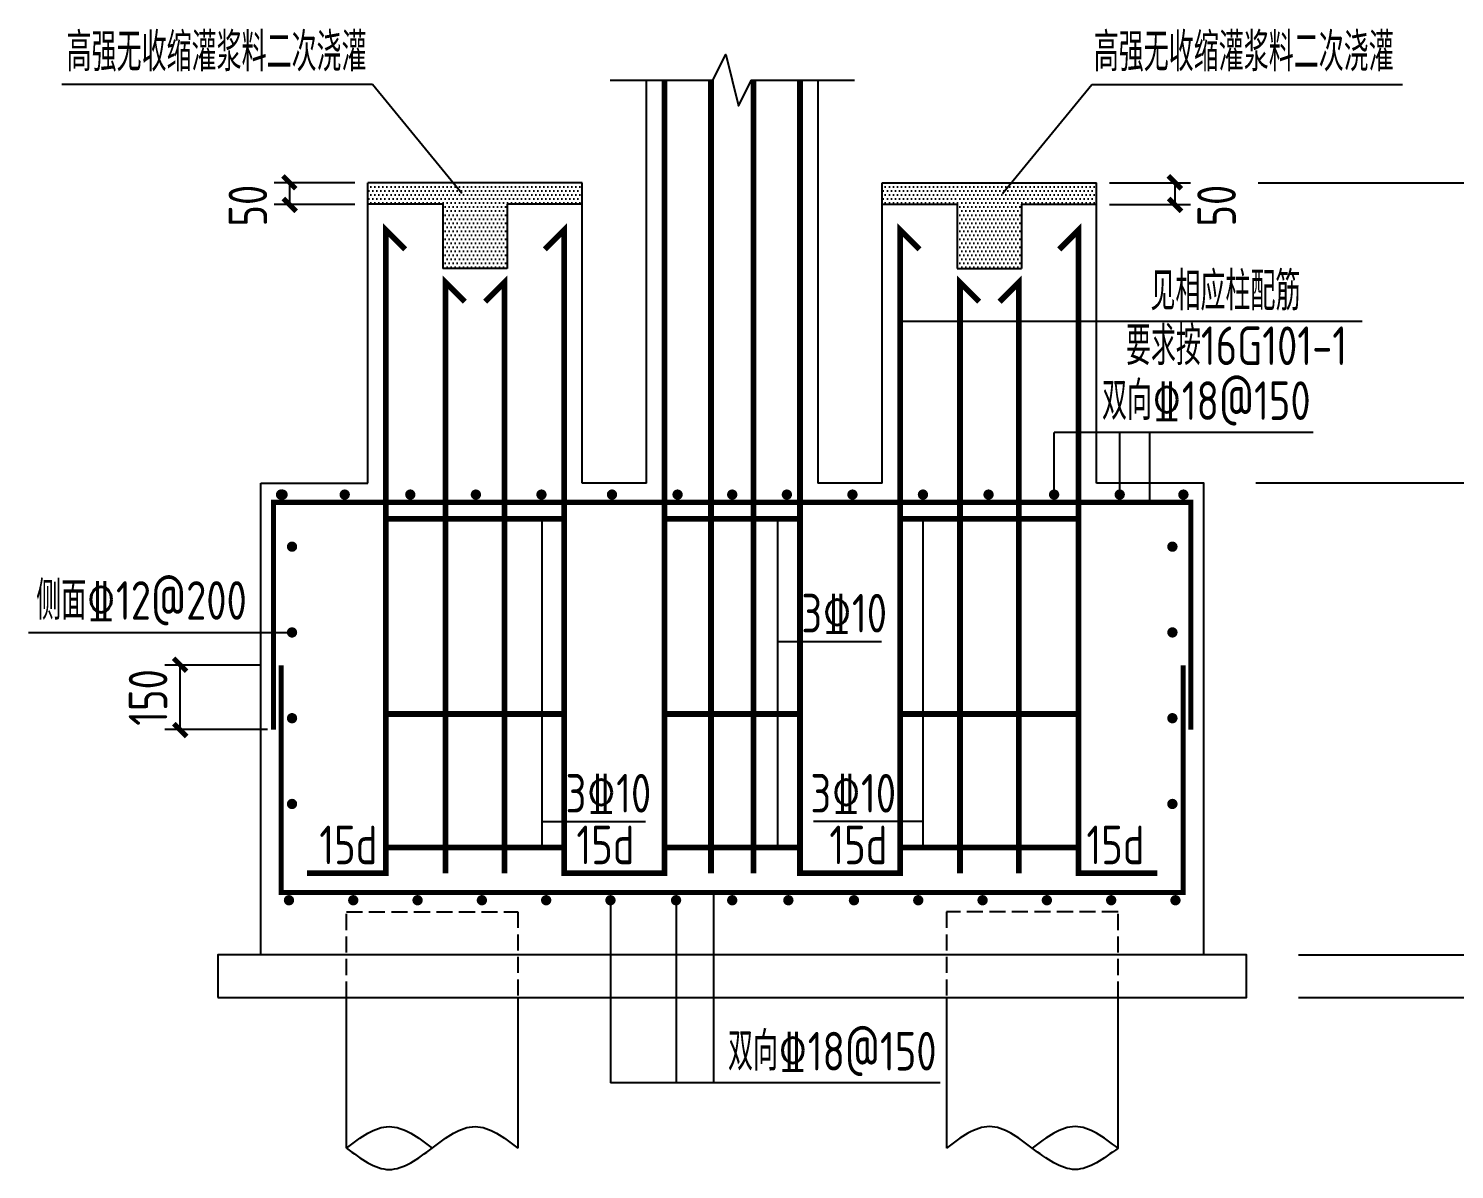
# Model space of a CAD drawing. Header units: millimetres. Extents: x 865490 to 879904, y 39442 to 44891.
# Drawn here: x 868337.5 to 868448.4, y 39732.3 to 39821 of the extents above; entities that cross this region are included whole.
import ezdxf

# ---------------------------------------------------------------- set-up
doc = ezdxf.new("R2010")
doc.units = ezdxf.units.MM
doc.header["$LTSCALE"] = 1000
doc.header["$MEASUREMENT"] = 0
doc.linetypes.add('DASH', pattern=[0.35, 0.25, -0.1])
for name, color, linetype in [('1505', 2, 'Continuous'), ('1525', 1, 'Continuous'), ('1526', 7, 'Continuous'), ('1530', 253, 'Continuous'), ('1534', 7, 'Continuous'), ('DIM', 7, 'Continuous'), ('M_Thin', 7, 'Continuous'), ('PUB_DIM', 3, 'Continuous'), ('图名下划线', 7, 'Continuous'), ('构造柱', 3, 'Continuous'), ('桩', 6, 'Continuous'), ('钢筋线', 1, 'Continuous')]:
    doc.layers.add(name, color=color, linetype=linetype)
doc.styles.add('GBHZ', font='gbenor.shx', dxfattribs={"width": 0.9, "bigfont": 'gbcbig.shx'})
doc.dimstyles.new('Y30', dxfattribs={"dimscale": 0, "dimtxt": 3, "dimasz": 0.01, "dimexe": 1.2, "dimexo": 1, "dimgap": 1, "dimtad": 1, "dimdec": 0, "dimlfac": 30, "dimzin": 0, "dimdsep": 46, "dimtxsty": 'GBHZ', "dimblk1": 'DX', "dimblk2": 'DX', "dimsah": 1, "dimcen": 0.09, "dimdle": 1, "dimadec": 0, "dimazin": 0, "dimtfac": 1, "dimtdec": 0, "dimtix": 1, "dimtmove": 2, "dimatfit": 3, "dimldrblk": 'DX', "dimfxl": 0, "dimtolj": 1, "dimtzin": 0, "dimarcsym": 0})
pattern_1 = [(0, (1359.09976, -1515.10033), (0.15625, 0.3125), [0, -0.3125])]

# ---------------------------------------------------------------- blocks, each defined once
blk = doc.blocks.new('DX')
at = {"color": 0, "linetype": 'ByBlock', "const_width": 40}
blk.add_lwpolyline([(-54, -51), (46, 49)], dxfattribs=at)
blk = doc.blocks.new('*D2449')
at = {"layer": 'Defpoints', "color": 0, "transparency": 16777216}
for p in [(868435.24, 39748.96), (868456.02, 39748.96), (868435.24, 39745.63)]:
    blk.add_point(p, dxfattribs=at)
at = {"layer": 'dim', "color": 0, "lineweight": -2, "transparency": 16777216}
for p, q in [((868436.24, 39748.96), (868457.22, 39748.96)), ((868456.02, 39748.97), (868456.02, 39748.98)), ((868456.02, 39745.63), (868456.02, 39748.96)), ((868436.24, 39745.63), (868457.22, 39745.63)), ((868456.02, 39745.62), (868456.02, 39745.61))]:
    blk.add_line(p, q, dxfattribs=at)
at = {"layer": 'dim', "color": 0, "lineweight": -2, "transparency": 16777216, "xscale": 0.01, "yscale": 0.01, "zscale": 0.01}
for p, rotation in [((868456.02, 39748.96), 270), ((868456.02, 39745.63), 90)]:
    blk.add_blockref('DX', p, dxfattribs=dict(at, rotation=rotation))
at = {"layer": 'dim', "color": 0, "transparency": 16777216, "insert": (868453.52, 39747.29), "char_height": 3, "attachment_point": 5, "rotation": 90, "style": 'GBHZ'}
blk.add_mtext('\\A1;100', dxfattribs=at)
blk = doc.blocks.new('*D2450')
at = {"layer": 'Defpoints', "color": 0, "transparency": 16777216}
for p in [(868432.1, 39808.96), (868456.02, 39808.96), (868431.9, 39785.63)]:
    blk.add_point(p, dxfattribs=at)
at = {"layer": 'dim', "color": 0, "lineweight": -2, "transparency": 16777216}
for p, q in [((868433.1, 39808.96), (868457.22, 39808.96)), ((868456.02, 39785.64), (868456.02, 39808.95)), ((868432.9, 39785.63), (868457.22, 39785.63))]:
    blk.add_line(p, q, dxfattribs=at)
at = {"layer": 'dim', "color": 0, "lineweight": -2, "transparency": 16777216, "xscale": 0.01, "yscale": 0.01, "zscale": 0.01}
for p, rotation in [((868456.02, 39808.96), 90), ((868456.02, 39785.63), 270)]:
    blk.add_blockref('DX', p, dxfattribs=dict(at, rotation=rotation))
at = {"layer": 'dim', "color": 0, "transparency": 16777216, "insert": (868453.52, 39797.29), "char_height": 3, "attachment_point": 5, "rotation": 90, "style": 'GBHZ'}
blk.add_mtext('\\A1;400', dxfattribs=at)
blk = doc.blocks.new('*D2451')
at = {"layer": 'Defpoints', "color": 0, "transparency": 16777216}
for p in [(868363.86, 39808.96), (868357.77, 39807.29), (868363.86, 39807.29)]:
    blk.add_point(p, dxfattribs=at)
at = {"layer": 'dim', "color": 0, "lineweight": -2, "transparency": 16777216}
for p, q in [((868362.86, 39808.96), (868356.57, 39808.96)), ((868357.77, 39808.97), (868357.77, 39808.98)), ((868357.77, 39808.96), (868357.77, 39807.29)), ((868362.86, 39807.29), (868356.57, 39807.29)), ((868357.77, 39807.28), (868357.77, 39807.27))]:
    blk.add_line(p, q, dxfattribs=at)
at = {"layer": 'dim', "color": 0, "lineweight": -2, "transparency": 16777216, "xscale": 0.01, "yscale": 0.01, "zscale": 0.01}
for p, rotation in [((868357.77, 39808.96), 270), ((868357.77, 39807.29), 90)]:
    blk.add_blockref('DX', p, dxfattribs=dict(at, rotation=rotation))
at = {"layer": 'dim', "color": 0, "transparency": 16777216, "insert": (868354.53, 39807.19), "char_height": 3, "attachment_point": 5, "rotation": 90, "style": 'GBHZ'}
blk.add_mtext('\\A1;50', dxfattribs=at)
blk = doc.blocks.new('*D2452')
at = {"layer": 'Defpoints', "color": 0, "transparency": 16777216}
for p in [(868431.9, 39785.63), (868435.24, 39748.96), (868456.02, 39748.96)]:
    blk.add_point(p, dxfattribs=at)
at = {"layer": 'dim', "color": 0, "lineweight": -2, "transparency": 16777216}
for p, q in [((868432.9, 39785.63), (868457.22, 39785.63)), ((868456.02, 39785.62), (868456.02, 39748.97)), ((868436.24, 39748.96), (868457.22, 39748.96))]:
    blk.add_line(p, q, dxfattribs=at)
at = {"layer": 'dim', "color": 0, "lineweight": -2, "transparency": 16777216, "xscale": 0.01, "yscale": 0.01, "zscale": 0.01}
for p, rotation in [((868456.02, 39785.63), 90), ((868456.02, 39748.96), 270)]:
    blk.add_blockref('DX', p, dxfattribs=dict(at, rotation=rotation))
at = {"layer": 'dim', "color": 0, "transparency": 16777216, "insert": (868453.52, 39767.29), "char_height": 3, "attachment_point": 5, "rotation": 90, "style": 'GBHZ'}
blk.add_mtext('\\A1;1100', dxfattribs=at)
blk = doc.blocks.new('*D2453')
at = {"layer": 'Defpoints', "color": 0, "transparency": 16777216}
for p in [(868420.53, 39808.96), (868420.53, 39807.29), (868426.62, 39807.29)]:
    blk.add_point(p, dxfattribs=at)
at = {"layer": 'dim', "color": 0, "lineweight": -2, "transparency": 16777216}
for p, q in [((868421.53, 39808.96), (868427.82, 39808.96)), ((868426.62, 39808.97), (868426.62, 39808.98)), ((868426.62, 39808.96), (868426.62, 39807.29)), ((868421.53, 39807.29), (868427.82, 39807.29)), ((868426.62, 39807.28), (868426.62, 39807.27))]:
    blk.add_line(p, q, dxfattribs=at)
at = {"layer": 'dim', "color": 0, "lineweight": -2, "transparency": 16777216, "xscale": 0.01, "yscale": 0.01, "zscale": 0.01}
for p, rotation in [((868426.62, 39808.96), 270), ((868426.62, 39807.29), 90)]:
    blk.add_blockref('DX', p, dxfattribs=dict(at, rotation=rotation))
at = {"layer": 'dim', "color": 0, "transparency": 16777216, "insert": (868429.86, 39807.19), "char_height": 3, "attachment_point": 5, "rotation": 90, "style": 'GBHZ'}
blk.add_mtext('\\A1;50', dxfattribs=at)
blk = doc.blocks.new('*D2440')
at = {"layer": 'Defpoints', "color": 0, "transparency": 16777216}
for p in [(868349.27, 39771.46), (868356.46, 39771.46), (868357.06, 39766.46)]:
    blk.add_point(p, dxfattribs=at)
at = {"layer": 'DIM', "color": 0, "lineweight": -2, "transparency": 16777216}
for p, q in [((868355.46, 39771.46), (868348.07, 39771.46)), ((868349.27, 39771.47), (868349.27, 39771.48)), ((868349.27, 39766.46), (868349.27, 39771.46)), ((868356.06, 39766.46), (868348.07, 39766.46)), ((868349.27, 39766.45), (868349.27, 39766.44))]:
    blk.add_line(p, q, dxfattribs=at)
at = {"layer": 'DIM', "color": 0, "lineweight": -2, "transparency": 16777216, "xscale": 0.01, "yscale": 0.01, "zscale": 0.01}
for p, rotation in [((868349.27, 39771.46), 270), ((868349.27, 39766.46), 90)]:
    blk.add_blockref('DX', p, dxfattribs=dict(at, rotation=rotation))
at = {"layer": 'DIM', "color": 0, "transparency": 16777216, "insert": (868346.77, 39768.96), "char_height": 3, "attachment_point": 5, "rotation": 90, "style": 'GBHZ'}
blk.add_mtext('\\A1;150', dxfattribs=at)

msp = doc.modelspace()

# ---------------------------------------------------------------- hatches: boundary and pattern name
at = {"layer": '构造柱'}
h = msp.add_hatch(dxfattribs=at)
h.set_pattern_fill('DOTS', color=256, scale=5, style=0)
h.set_pattern_definition(pattern_1)
h.paths.add_polyline_path([(868380.527, 39808.961), (868380.527, 39807.294), (868374.694, 39807.294), (868374.694, 39802.294), (868369.694, 39802.294), (868369.694, 39807.294), (868363.861, 39807.294), (868363.861, 39808.961)])
h = msp.add_hatch(dxfattribs=at)
h.set_pattern_fill('DOTS', color=256, scale=5, style=0)
h.set_pattern_definition(pattern_1)
h.paths.add_polyline_path([(868403.861, 39808.961), (868403.861, 39807.294), (868409.694, 39807.294), (868409.694, 39802.294), (868414.694, 39802.294), (868414.694, 39807.294), (868420.527, 39807.294), (868420.527, 39808.961)])

# ---------------------------------------------------------------- linework, layer by layer
for p, q in [((868364.231, 39816.608, 40.505), (868340.065, 39816.608, 40.505)), ((868371.174, 39808.126, 40.505), (868364.231, 39816.608, 40.505)), ((868413.214, 39808.126, 40.505), (868420.158, 39816.608, 40.505)), ((868420.158, 39816.608, 40.505), (868444.323, 39816.608, 40.505))]:
    msp.add_line(p, q)
at = {"layer": '1505'}
for p, q in [((868385.527, 39785.627), (868385.527, 39816.947)), ((868398.861, 39816.947), (868398.861, 39785.627)), ((868380.527, 39808.961), (868363.861, 39808.961)), ((868363.861, 39785.627), (868363.861, 39808.961)), ((868380.527, 39785.627), (868380.527, 39808.961)), ((868403.861, 39808.961), (868420.527, 39808.961)), ((868403.861, 39785.627), (868403.861, 39808.961)), ((868420.527, 39785.627), (868420.527, 39808.961)), ((868369.694, 39807.294), (868363.861, 39807.294)), ((868369.694, 39807.294), (868369.694, 39802.294)), ((868380.527, 39807.294), (868374.694, 39807.294)), ((868374.694, 39807.294), (868374.694, 39802.294)), ((868403.861, 39807.294), (868409.694, 39807.294)), ((868409.694, 39807.294), (868409.694, 39802.294)), ((868414.694, 39807.294), (868420.527, 39807.294)), ((868414.694, 39807.294), (868414.694, 39802.294)), ((868374.694, 39802.294), (868369.694, 39802.294)), ((868409.694, 39802.294), (868414.694, 39802.294)), ((868355.527, 39748.961), (868355.527, 39785.627)), ((868355.527, 39785.627), (868363.861, 39785.627))]:
    msp.add_line(p, q, dxfattribs=at)
for points in [[(868385.527, 39785.627), (868380.527, 39785.627)], [(868403.861, 39785.627), (868398.861, 39785.627)], [(868428.861, 39748.961), (868428.861, 39785.627), (868420.527, 39785.627)], [(868352.194, 39745.627), (868432.194, 39745.627), (868432.194, 39748.961), (868352.194, 39748.961), (868352.194, 39745.627)]]:
    msp.add_lwpolyline(points, dxfattribs=at)
at = {"layer": '1525', "const_width": 0.45}
for points in [[(868386.927, 39816.947), (868386.927, 39755.294), (868381.457, 39755.294)], [(868390.546, 39816.947), (868390.546, 39755.294)], [(868393.842, 39816.947), (868393.842, 39755.294)], [(868397.461, 39816.947), (868397.461, 39755.294), (868402.931, 39755.294)], [(868366.761, 39803.794), (868365.261, 39805.294), (868365.261, 39755.294), (868359.135, 39755.294)], [(868377.627, 39803.794), (868379.127, 39805.294), (868379.127, 39755.294), (868384.598, 39755.294)], [(868406.761, 39803.794), (868405.261, 39805.294), (868405.261, 39755.294), (868399.791, 39755.294)], [(868417.627, 39803.794), (868419.127, 39805.294), (868419.127, 39755.294), (868425.253, 39755.294)], [(868369.902, 39755.294), (868369.902, 39801.225), (868371.402, 39799.725)], [(868374.486, 39755.294), (868374.486, 39801.225), (868372.986, 39799.725)], [(868409.902, 39755.294), (868409.902, 39801.225), (868411.402, 39799.725)], [(868414.486, 39755.294), (868414.486, 39801.225), (868412.986, 39799.725)], [(868379.127, 39782.844), (868365.261, 39782.844)], [(868397.461, 39782.844), (868386.927, 39782.844)], [(868405.261, 39782.844), (868419.127, 39782.844)], [(868379.127, 39767.67), (868365.261, 39767.67)], [(868397.461, 39767.67), (868386.927, 39767.67)], [(868405.261, 39767.67), (868419.127, 39767.67)], [(868379.127, 39757.294), (868365.261, 39757.294)], [(868397.461, 39757.294), (868386.927, 39757.294)], [(868405.261, 39757.294), (868419.127, 39757.294)]]:
    msp.add_lwpolyline(points, dxfattribs=at)
at = {"layer": '1530'}
for p, q in [((868405.261, 39798.214), (868441.184, 39798.214)), ((868377.378, 39782.844), (868377.378, 39757.294)), ((868395.711, 39782.844), (868395.711, 39757.294)), ((868407.01, 39782.844), (868407.01, 39757.294)), ((868395.711, 39773.321), (868403.796, 39773.321)), ((868377.378, 39759.322), (868385.463, 39759.322)), ((868407.01, 39759.322), (868398.508, 39759.322))]:
    msp.add_line(p, q, dxfattribs=at)
at = {"layer": 'M_Thin'}
msp.add_lwpolyline([(868382.694, 39816.947), (868390.694, 39816.947), (868391.694, 39818.947), (868392.694, 39814.947), (868393.694, 39816.947), (868401.694, 39816.947)], dxfattribs=at)
at = {"layer": 'PUB_DIM'}
for p, q in [((868437.372, 39789.545), (868417.226, 39789.545)), ((868417.226, 39784.727), (868417.226, 39789.545)), ((868422.326, 39784.727), (868422.326, 39789.545)), ((868424.674, 39784.127), (868424.674, 39789.545)), ((868337.475, 39774.013), (868357.965, 39774.013)), ((868390.741, 39753.794), (868390.741, 39739.011)), ((868382.727, 39753.194), (868382.727, 39739.011)), ((868387.827, 39753.194), (868387.827, 39739.011)), ((868408.368, 39739.011), (868382.727, 39739.011))]:
    msp.add_line(p, q, dxfattribs=at)
at = {"layer": '桩'}
for p, q in [((868362.194, 39733.931), (868362.194, 39745.627)), ((868375.527, 39745.627), (868375.527, 39733.931)), ((868408.861, 39745.627), (868408.861, 39733.931)), ((868422.194, 39733.931), (868422.194, 39745.627))]:
    msp.add_line(p, q, dxfattribs=at)
at = {"layer": '桩', "linetype": 'DASH', "ltscale": 0.005}
for points in [[(868362.194, 39745.627), (868362.194, 39752.294), (868375.527, 39752.294), (868375.527, 39745.627)], [(868422.194, 39745.627), (868422.194, 39752.294), (868408.861, 39752.294), (868408.861, 39745.627)]]:
    msp.add_lwpolyline(points, dxfattribs=at)
at = {"layer": '桩'}
for points in [[(868362.194, 39733.931), (868365.527, 39732.265), (868368.861, 39733.931), (868372.194, 39735.598), (868375.527, 39733.931)], [(868362.194, 39733.931), (868365.527, 39735.598), (868368.861, 39733.931)], [(868422.194, 39733.931), (868418.861, 39732.265), (868415.527, 39733.931), (868412.194, 39735.598), (868408.861, 39733.931)], [(868422.194, 39733.931), (868418.861, 39735.598), (868415.527, 39733.931)]]:
    msp.add_spline(points, degree=3, dxfattribs=at)
at = {"layer": '钢筋线', "const_width": 0.4}
for points in [[(868356.91, 39784.727, 1), (868357.31, 39784.727, 1), (868356.91, 39784.727)], [(868357.027, 39784.727, 1), (868357.427, 39784.727, 1), (868357.027, 39784.727)], [(868361.862, 39784.727, 1), (868362.262, 39784.727, 1), (868361.862, 39784.727)], [(868366.962, 39784.727, 1), (868367.362, 39784.727, 1), (868366.962, 39784.727)], [(868372.062, 39784.727, 1), (868372.462, 39784.727, 1), (868372.062, 39784.727)], [(868377.162, 39784.727, 1), (868377.562, 39784.727, 1), (868377.162, 39784.727)], [(868382.645, 39784.727, 1), (868383.045, 39784.727, 1), (868382.645, 39784.727)], [(868387.745, 39784.727, 1), (868388.145, 39784.727, 1), (868387.745, 39784.727)], [(868392.394, 39784.727, -1), (868391.994, 39784.727, -1), (868392.394, 39784.727)], [(868396.643, 39784.727, -1), (868396.243, 39784.727, -1), (868396.643, 39784.727)], [(868401.743, 39784.727, -1), (868401.343, 39784.727, -1), (868401.743, 39784.727)], [(868407.226, 39784.727, -1), (868406.826, 39784.727, -1), (868407.226, 39784.727)], [(868412.326, 39784.727, -1), (868411.926, 39784.727, -1), (868412.326, 39784.727)], [(868417.426, 39784.727, -1), (868417.026, 39784.727, -1), (868417.426, 39784.727)], [(868422.526, 39784.727, -1), (868422.126, 39784.727, -1), (868422.526, 39784.727)], [(868427.478, 39784.727, -1), (868427.078, 39784.727, -1), (868427.478, 39784.727)], [(868357.765, 39780.679, 1), (868358.165, 39780.679, 1), (868357.765, 39780.679)], [(868426.623, 39780.679, -1), (868426.223, 39780.679, -1), (868426.623, 39780.679)], [(868357.765, 39774.013, 1), (868358.165, 39774.013, 1), (868357.765, 39774.013)], [(868426.623, 39774.013, -1), (868426.223, 39774.013, -1), (868426.623, 39774.013)], [(868357.765, 39767.346, 1), (868358.165, 39767.346, 1), (868357.765, 39767.346)], [(868426.623, 39767.346, -1), (868426.223, 39767.346, -1), (868426.623, 39767.346)], [(868357.765, 39760.679, 1), (868358.165, 39760.679, 1), (868357.765, 39760.679)], [(868426.623, 39760.679, -1), (868426.223, 39760.679, -1), (868426.623, 39760.679)], [(868357.527, 39753.194, -1), (868357.927, 39753.194, -1), (868357.527, 39753.194)], [(868357.527, 39753.194, -1), (868357.927, 39753.194, -1), (868357.527, 39753.194)], [(868362.527, 39753.194, -1), (868362.927, 39753.194, -1), (868362.527, 39753.194)], [(868367.527, 39753.194, -1), (868367.927, 39753.194, -1), (868367.527, 39753.194)], [(868372.527, 39753.194, -1), (868372.927, 39753.194, -1), (868372.527, 39753.194)], [(868377.527, 39753.194, -1), (868377.927, 39753.194, -1), (868377.527, 39753.194)], [(868382.527, 39753.194, -1), (868382.927, 39753.194, -1), (868382.527, 39753.194)], [(868387.627, 39753.194, -1), (868388.027, 39753.194, -1), (868387.627, 39753.194)], [(868392.394, 39753.194, 1), (868391.994, 39753.194, 1), (868392.394, 39753.194)], [(868396.761, 39753.194, 1), (868396.361, 39753.194, 1), (868396.761, 39753.194)], [(868401.861, 39753.194, 1), (868401.461, 39753.194, 1), (868401.861, 39753.194)], [(868406.861, 39753.194, 1), (868406.461, 39753.194, 1), (868406.861, 39753.194)], [(868411.861, 39753.194, 1), (868411.461, 39753.194, 1), (868411.861, 39753.194)], [(868416.861, 39753.194, 1), (868416.461, 39753.194, 1), (868416.861, 39753.194)], [(868421.861, 39753.194, 1), (868421.461, 39753.194, 1), (868421.861, 39753.194)], [(868426.861, 39753.194, 1), (868426.461, 39753.194, 1), (868426.861, 39753.194)], [(868426.861, 39753.194, 1), (868426.461, 39753.194, 1), (868426.861, 39753.194)]]:
    msp.add_lwpolyline(points, format="xyb", dxfattribs=at)
for points in [[(868356.527, 39766.461), (868356.527, 39784.127), (868427.861, 39784.127), (868427.861, 39766.461)], [(868427.261, 39771.461), (868427.261, 39753.794), (868357.127, 39753.794), (868357.127, 39771.461)]]:
    msp.add_lwpolyline(points, dxfattribs=at)

# ---------------------------------------------------------------- texts
at = {"layer": '1526', "style": 'GBHZ', "width": 0.9}
for p in [(868397.571, 39774.01), (868379.238, 39760.01)]:
    msp.add_text('3%%13210', height=3, dxfattribs=at).set_placement(p)
at = {"layer": '1526', "color": 1, "style": 'GBHZ', "width": 0.9}
msp.add_text('3%%13210', height=3, dxfattribs=at).set_placement((868398.275, 39760.01))
at = {"layer": '1530', "style": 'GBHZ', "width": 0.9}
for p in [(868360.088, 39755.994), (868380.08, 39755.994), (868399.748, 39755.994), (868419.74, 39755.994)]:
    msp.add_text('15d', height=3, dxfattribs=at).set_placement(p)
at = {"layer": '1534', "style": 'GBHZ', "width": 0.9}
for p in [(868340.436, 39817.633, 40.505), (868420.307, 39817.633, 40.505)]:
    msp.add_text('高强无收缩灌浆料二次浇灌', height=3, dxfattribs=at).set_placement(p)
at = {"layer": 'PUB_DIM', "color": 7, "style": 'GBHZ', "width": 0.9}
for s, p in [('双向%%13218@150', (868420.949, 39790.531)), ('侧面\x8412@200', (868338.073, 39774.999)), ('双向%%13218@150', (868391.864, 39739.958))]:
    msp.add_text(s, height=3, dxfattribs=at).set_placement(p)
at = {"layer": '图名下划线', "style": 'GBHZ', "width": 0.9}
for s, p in [('见相应柱配筋', (868424.715, 39799.045)), ('要求按16G101-1', (868422.808, 39794.8))]:
    msp.add_text(s, height=3, dxfattribs=at).set_placement(p)

# ---------------------------------------------------------------- dimensions: what is measured, and where the dimension line sits
at = {"layer": 'dim'}
for base, p1, p2, picture, middle in [((868357.767, 39807.294), (868363.861, 39808.961), (868363.861, 39807.294), '*D2451', (868354.528, 39807.193)), ((868426.621, 39807.294), (868420.527, 39808.961), (868420.527, 39807.294), '*D2453', (868429.86, 39807.193))]:
    dim = msp.add_linear_dim(base=base, p1=p1, p2=p2, angle=90, dimstyle='Y30', override={"dimscale": 1}, dxfattribs=at)
    dim.commit()
    dim.dimension.update_dxf_attribs({"geometry": picture, "text_midpoint": middle, "dimtype": 160})
dim = msp.add_linear_dim(base=(868456.022, 39808.961), p1=(868431.903, 39785.627), p2=(868432.101, 39808.961), angle=90, text='400', dimstyle='Y30', override={"dimscale": 1}, dxfattribs=at)
dim.commit()
dim.dimension.update_dxf_attribs({"geometry": '*D2450', "text_midpoint": (868453.522, 39797.294)})
for p1, picture, middle in [((868431.903, 39785.627), '*D2452', (868453.522, 39767.294)), ((868435.237, 39745.627), '*D2449', (868453.522, 39747.294))]:
    dim = msp.add_linear_dim(base=(868456.022, 39748.961), p1=p1, p2=(868435.237, 39748.961), angle=90, dimstyle='Y30', override={"dimscale": 1}, dxfattribs=at)
    dim.commit()
    dim.dimension.update_dxf_attribs({"geometry": picture, "text_midpoint": middle})
at = {"layer": 'DIM'}
dim = msp.add_linear_dim(base=(868349.273, 39771.461), p1=(868357.063, 39766.461), p2=(868356.463, 39771.461), angle=90, dimstyle='Y30', override={"dimscale": 1}, dxfattribs=at)
dim.commit()
dim.dimension.update_dxf_attribs({"geometry": '*D2440', "text_midpoint": (868346.773, 39768.961)})

doc.saveas('drawing.dxf')
